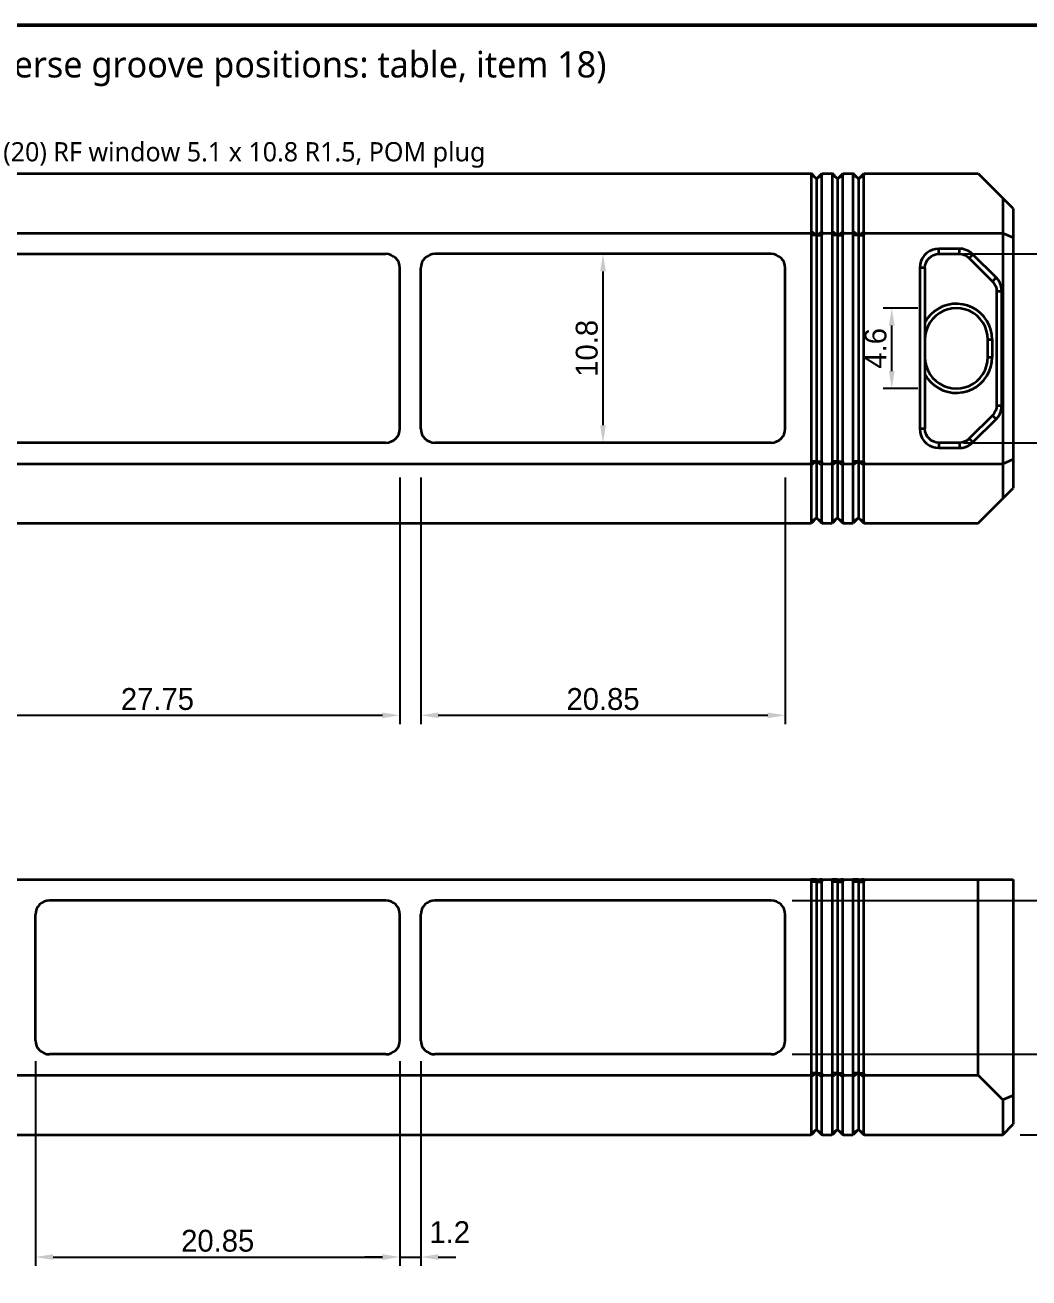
# Model space of a CAD drawing. Header units: millimetres. Extents: x 0 to 420, y 0 to 297.
# Drawn here: x 113.3 to 228.2, y 143.6 to 287 of the extents above; entities that cross this region are included whole.
import ezdxf

# ---------------------------------------------------------------- set-up
doc = ezdxf.new("R2010")
doc.units = ezdxf.units.MM
for name, color, linetype, lineweight in [('BORDER', 7, 'Continuous', 50), ('DIM', 5, 'Continuous', 13), ('TEXT', 7, 'Continuous', 18), ('VISIBLE', 7, 'Continuous', 35)]:
    doc.layers.add(name, color=color, linetype=linetype, lineweight=lineweight)
doc.styles.add('OpenSans', font='OpenSans-Regular.ttf')
doc.dimstyles.new('FK', dxfattribs={"dimtxt": 2.5, "dimasz": 2, "dimexe": 1, "dimexo": 0.8, "dimgap": 0.6, "dimtad": 1, "dimdec": 3, "dimlfac": 0.5, "dimdsep": 46, "dimcen": 2.5, "dimclrd": 5, "dimclre": 5, "dimclrt": 7, "dimazin": 3, "dimtfac": 1, "dimtmove": 0, "dimatfit": 3})

msp = doc.modelspace()

# ---------------------------------------------------------------- linework, layer by layer
at = {"layer": 'BORDER'}
msp.add_lwpolyline([(10, 10), (410, 10), (410, 287), (10, 287)], close=True, dxfattribs=at)
at = {"layer": 'VISIBLE'}
for points in [[(36.4494, 270), (203.2506, 270)], [(203.3, 269.8243), (203.2998, 269.8365), (203.299, 269.8487), (203.2978, 269.861), (203.296, 269.8732), (203.2938, 269.8856), (203.291, 269.8979), (203.2878, 269.9104), (203.284, 269.9229), (203.2797, 269.9355), (203.2749, 269.9481), (203.2696, 269.9609), (203.2638, 269.9738), (203.2575, 269.9868), (203.2506, 270)], [(203.2506, 270), (203.2575, 270), (203.2638, 270), (203.2696, 270), (203.2749, 270), (203.2797, 270), (203.284, 270), (203.2878, 270), (203.291, 270), (203.2938, 270), (203.296, 270), (203.2978, 270), (203.299, 270), (203.2998, 270), (203.3, 270)], [(203.9, 269.4), (203.3, 270)], [(203.3, 263.3757), (203.3, 269.8243)], [(203.9, 269.4), (203.3, 269.8243)], [(203.9, 269.4), (204.5, 270)], [(203.9, 269.4), (204.5, 269.8243)], [(204.5494, 270), (204.5425, 269.9868), (204.5362, 269.9738), (204.5304, 269.9609), (204.5251, 269.9481), (204.5203, 269.9355), (204.516, 269.9229), (204.5122, 269.9104), (204.509, 269.8979), (204.5062, 269.8856), (204.504, 269.8732), (204.5022, 269.861), (204.501, 269.8487), (204.5002, 269.8365), (204.5, 269.8243)], [(204.5, 270), (204.5002, 270), (204.501, 270), (204.5022, 270), (204.504, 270), (204.5062, 270), (204.509, 270), (204.5122, 270), (204.516, 270), (204.5203, 270), (204.5251, 270), (204.5304, 270), (204.5362, 270), (204.5425, 270), (204.5494, 270)], [(204.5, 263.3757), (204.5, 269.8243)], [(204.5494, 270), (205.6506, 270)], [(205.7, 269.8243), (205.6998, 269.8365), (205.699, 269.8487), (205.6978, 269.861), (205.696, 269.8732), (205.6938, 269.8856), (205.691, 269.8979), (205.6878, 269.9104), (205.684, 269.9229), (205.6797, 269.9355), (205.6749, 269.9481), (205.6696, 269.9609), (205.6638, 269.9738), (205.6575, 269.9868), (205.6506, 270)], [(205.6506, 270), (205.6575, 270), (205.6638, 270), (205.6696, 270), (205.6749, 270), (205.6797, 270), (205.684, 270), (205.6878, 270), (205.691, 270), (205.6938, 270), (205.696, 270), (205.6978, 270), (205.699, 270), (205.6998, 270), (205.7, 270)], [(206.3, 269.4), (205.7, 270)], [(205.7, 263.3757), (205.7, 269.8243)], [(206.3, 269.4), (205.7, 269.8243)], [(206.3, 269.4), (206.9, 270)], [(206.3, 269.4), (206.9, 269.8243)], [(206.9494, 270), (206.9425, 269.9868), (206.9362, 269.9738), (206.9304, 269.9609), (206.9251, 269.9481), (206.9203, 269.9355), (206.916, 269.9229), (206.9122, 269.9104), (206.909, 269.8979), (206.9062, 269.8856), (206.904, 269.8732), (206.9022, 269.861), (206.901, 269.8487), (206.9002, 269.8365), (206.9, 269.8243)], [(206.9, 270), (206.9002, 270), (206.901, 270), (206.9022, 270), (206.904, 270), (206.9062, 270), (206.909, 270), (206.9122, 270), (206.916, 270), (206.9203, 270), (206.9251, 270), (206.9304, 270), (206.9362, 270), (206.9425, 270), (206.9494, 270)], [(206.9, 263.3757), (206.9, 269.8243)], [(206.9494, 270), (208.0506, 270)], [(208.1, 269.8243), (208.0998, 269.8365), (208.099, 269.8487), (208.0978, 269.861), (208.096, 269.8732), (208.0938, 269.8856), (208.091, 269.8979), (208.0878, 269.9104), (208.084, 269.9229), (208.0797, 269.9355), (208.0749, 269.9481), (208.0696, 269.9609), (208.0638, 269.9738), (208.0575, 269.9868), (208.0506, 270)], [(208.0506, 270), (208.0575, 270), (208.0638, 270), (208.0696, 270), (208.0749, 270), (208.0797, 270), (208.084, 270), (208.0878, 270), (208.091, 270), (208.0938, 270), (208.096, 270), (208.0978, 270), (208.099, 270), (208.0998, 270), (208.1, 270)], [(208.7, 269.4), (208.1, 270)], [(208.1, 263.3757), (208.1, 269.8243)], [(208.7, 269.4), (208.1, 269.8243)], [(208.7, 269.4), (209.3, 270)], [(208.7, 269.4), (209.3, 269.8243)], [(209.3494, 270), (209.3425, 269.9868), (209.3362, 269.9738), (209.3304, 269.9609), (209.3251, 269.9481), (209.3203, 269.9355), (209.316, 269.9229), (209.3122, 269.9104), (209.309, 269.8979), (209.3062, 269.8856), (209.304, 269.8732), (209.3022, 269.861), (209.301, 269.8487), (209.3002, 269.8365), (209.3, 269.8243)], [(209.3, 270), (209.3002, 270), (209.301, 270), (209.3022, 270), (209.304, 270), (209.3062, 270), (209.309, 270), (209.3122, 270), (209.316, 270), (209.3203, 270), (209.3251, 270), (209.3304, 270), (209.3362, 270), (209.3425, 270), (209.3494, 270)], [(209.3, 263.3757), (209.3, 269.8243)], [(209.3494, 270), (222.4, 270)], [(222.4, 270), (225.2, 267.2)], [(203.9, 269.4), (203.9, 262.9515)], [(206.3, 269.4), (206.3, 262.9515)], [(208.7, 269.4), (208.7, 262.9515)], [(225.2, 267.2), (225.2, 263.2)], [(226.4, 266), (225.2, 267.2)], [(226.4, 266), (226.4, 262.7029)], [(36.4494, 263.2), (203.2506, 263.2)], [(203.2506, 263.2), (203.2575, 263.2132), (203.2638, 263.2262), (203.2696, 263.2391), (203.2749, 263.2519), (203.2797, 263.2645), (203.284, 263.2771), (203.2878, 263.2896), (203.291, 263.3021), (203.2938, 263.3144), (203.296, 263.3268), (203.2978, 263.339), (203.299, 263.3513), (203.2998, 263.3635), (203.3, 263.3757)], [(203.3, 262.9515), (203.2998, 262.9688), (203.299, 262.9861), (203.2978, 263.0034), (203.296, 263.0207), (203.2938, 263.0382), (203.291, 263.0557), (203.2878, 263.0733), (203.284, 263.0909), (203.2797, 263.1087), (203.2749, 263.1267), (203.2696, 263.1447), (203.2638, 263.163), (203.2575, 263.1814), (203.2506, 263.2)], [(203.9, 262.9515), (203.3, 263.3757)], [(203.3, 237.0485), (203.3, 262.9515)], [(203.9, 262.9515), (203.3, 262.9515)], [(203.9, 262.9515), (204.5, 263.3757)], [(203.9, 262.9515), (203.9, 237.0485)], [(203.9, 262.9515), (204.5, 262.9515)], [(204.5, 263.3757), (204.5002, 263.3635), (204.501, 263.3513), (204.5022, 263.339), (204.504, 263.3268), (204.5062, 263.3144), (204.509, 263.3021), (204.5122, 263.2896), (204.516, 263.2771), (204.5203, 263.2645), (204.5251, 263.2519), (204.5304, 263.2391), (204.5362, 263.2262), (204.5425, 263.2132), (204.5494, 263.2)], [(204.5494, 263.2), (204.5425, 263.1814), (204.5362, 263.163), (204.5304, 263.1447), (204.5251, 263.1267), (204.5203, 263.1087), (204.516, 263.0909), (204.5122, 263.0733), (204.509, 263.0557), (204.5062, 263.0382), (204.504, 263.0207), (204.5022, 263.0034), (204.501, 262.9861), (204.5002, 262.9688), (204.5, 262.9515)], [(204.5, 237.0485), (204.5, 262.9515)], [(204.5494, 263.2), (205.6506, 263.2)], [(205.6506, 263.2), (205.6575, 263.2132), (205.6638, 263.2262), (205.6696, 263.2391), (205.6749, 263.2519), (205.6797, 263.2645), (205.684, 263.2771), (205.6878, 263.2896), (205.691, 263.3021), (205.6938, 263.3144), (205.696, 263.3268), (205.6978, 263.339), (205.699, 263.3513), (205.6998, 263.3635), (205.7, 263.3757)], [(205.7, 262.9515), (205.6998, 262.9688), (205.699, 262.9861), (205.6978, 263.0034), (205.696, 263.0207), (205.6938, 263.0382), (205.691, 263.0557), (205.6878, 263.0733), (205.684, 263.0909), (205.6797, 263.1087), (205.6749, 263.1267), (205.6696, 263.1447), (205.6638, 263.163), (205.6575, 263.1814), (205.6506, 263.2)], [(206.3, 262.9515), (205.7, 263.3757)], [(205.7, 237.0485), (205.7, 262.9515)], [(206.3, 262.9515), (205.7, 262.9515)], [(206.3, 262.9515), (206.9, 263.3757)], [(206.3, 262.9515), (206.3, 237.0485)], [(206.3, 262.9515), (206.9, 262.9515)], [(206.9, 263.3757), (206.9002, 263.3635), (206.901, 263.3513), (206.9022, 263.339), (206.904, 263.3268), (206.9062, 263.3144), (206.909, 263.3021), (206.9122, 263.2896), (206.916, 263.2771), (206.9203, 263.2645), (206.9251, 263.2519), (206.9304, 263.2391), (206.9362, 263.2262), (206.9425, 263.2132), (206.9494, 263.2)], [(206.9494, 263.2), (206.9425, 263.1814), (206.9362, 263.163), (206.9304, 263.1447), (206.9251, 263.1267), (206.9203, 263.1087), (206.916, 263.0909), (206.9122, 263.0733), (206.909, 263.0557), (206.9062, 263.0382), (206.904, 263.0207), (206.9022, 263.0034), (206.901, 262.9861), (206.9002, 262.9688), (206.9, 262.9515)], [(206.9, 237.0485), (206.9, 262.9515)], [(206.9494, 263.2), (208.0506, 263.2)], [(208.0506, 263.2), (208.0575, 263.2132), (208.0638, 263.2262), (208.0696, 263.2391), (208.0749, 263.2519), (208.0797, 263.2645), (208.084, 263.2771), (208.0878, 263.2896), (208.091, 263.3021), (208.0938, 263.3144), (208.096, 263.3268), (208.0978, 263.339), (208.099, 263.3513), (208.0998, 263.3635), (208.1, 263.3757)], [(208.1, 262.9515), (208.0998, 262.9688), (208.099, 262.9861), (208.0978, 263.0034), (208.096, 263.0207), (208.0938, 263.0382), (208.091, 263.0557), (208.0878, 263.0733), (208.084, 263.0909), (208.0797, 263.1087), (208.0749, 263.1267), (208.0696, 263.1447), (208.0638, 263.163), (208.0575, 263.1814), (208.0506, 263.2)], [(208.7, 262.9515), (208.1, 263.3757)], [(208.1, 237.0485), (208.1, 262.9515)], [(208.7, 262.9515), (208.1, 262.9515)], [(208.7, 262.9515), (209.3, 263.3757)], [(208.7, 262.9515), (208.7, 237.0485)], [(208.7, 262.9515), (209.3, 262.9515)], [(209.3, 263.3757), (209.3002, 263.3635), (209.301, 263.3513), (209.3022, 263.339), (209.304, 263.3268), (209.3062, 263.3144), (209.309, 263.3021), (209.3122, 263.2896), (209.316, 263.2771), (209.3203, 263.2645), (209.3251, 263.2519), (209.3304, 263.2391), (209.3362, 263.2262), (209.3425, 263.2132), (209.3494, 263.2)], [(209.3494, 263.2), (209.3425, 263.1814), (209.3362, 263.163), (209.3304, 263.1447), (209.3251, 263.1267), (209.3203, 263.1087), (209.316, 263.0909), (209.3122, 263.0733), (209.309, 263.0557), (209.3062, 263.0382), (209.304, 263.0207), (209.3022, 263.0034), (209.301, 262.9861), (209.3002, 262.9688), (209.3, 262.9515)], [(209.3, 237.0485), (209.3, 262.9515)], [(209.3494, 263.2), (225.2, 263.2)], [(225.2, 263.2), (226.4, 262.7029)], [(225.2, 263.2), (225.2, 236.8)], [(226.4, 262.7029), (226.4, 237.2971)], [(217.9, 261.4), (217.518, 261.3666), (217.1476, 261.2673), (216.8, 261.1053), (216.4859, 260.8853), (216.2147, 260.6141), (215.9947, 260.3), (215.8327, 259.9524), (215.7334, 259.582), (215.7, 259.2)], [(220.2373, 261.4), (217.9, 261.4)], [(217.9, 260.8), (217.9, 261.4)], [(221.7929, 260.7556), (221.5304, 260.9798), (221.236, 261.1602), (220.9171, 261.2923), (220.5814, 261.3729), (220.2373, 261.4)], [(220.2373, 260.8), (220.2373, 261.4)], [(102.3, 260.8), (154.6, 260.8)], [(156.2, 259.2), (156.1693, 259.5121), (156.0782, 259.8123), (155.9304, 260.0889), (155.7314, 260.3314), (155.4889, 260.5304), (155.2123, 260.6782), (154.9121, 260.7693), (154.6, 260.8)], [(160.2, 260.8), (159.8879, 260.7693), (159.5877, 260.6782), (159.3111, 260.5304), (159.0686, 260.3314), (158.8696, 260.0889), (158.7218, 259.8123), (158.6307, 259.5121), (158.6, 259.2)], [(198.7, 260.8), (160.2, 260.8)], [(200.3, 259.2), (200.2693, 259.5121), (200.1782, 259.8123), (200.0304, 260.0889), (199.8314, 260.3314), (199.5889, 260.5304), (199.3123, 260.6782), (199.0121, 260.7693), (198.7, 260.8)], [(216.3, 259.2), (216.3307, 259.5121), (216.4218, 259.8123), (216.5696, 260.0889), (216.7686, 260.3314), (217.0111, 260.5304), (217.2877, 260.6782), (217.5879, 260.7693), (217.9, 260.8)], [(217.9, 260.8), (220.2373, 260.8)], [(220.2373, 260.8), (220.5494, 260.7693), (220.8496, 260.6782), (221.1262, 260.5304), (221.3686, 260.3314)], [(221.3686, 260.3314), (221.7929, 260.7556)], [(221.3686, 260.3314), (224.0314, 257.6686)], [(224.4556, 258.0929), (221.7929, 260.7556)], [(156.2, 240.8), (156.2, 259.2)], [(158.6, 240.8), (158.6, 259.2)], [(200.3, 240.8), (200.3, 259.2)], [(215.7, 259.2), (215.7, 240.8)], [(216.3, 259.2), (215.7, 259.2)], [(216.3, 259.2), (216.3, 240.8)], [(224.0314, 257.6686), (224.4556, 258.0929)], [(224.0314, 257.6686), (224.2304, 257.4262), (224.3782, 257.1496), (224.4693, 256.8494), (224.5, 256.5373)], [(225.1, 256.5373), (225.0729, 256.8814), (224.9923, 257.2171), (224.8602, 257.536), (224.6798, 257.8304), (224.4556, 258.0929)], [(224.5, 256.5373), (224.5, 243.4627)], [(224.5, 256.5373), (225.1, 256.5373)], [(225.1, 243.4627), (225.1, 256.5373)], [(224, 251), (223.9604, 251.5684), (223.8424, 252.1258), (223.6483, 252.6615), (223.3817, 253.1651), (223.0479, 253.6269), (222.6534, 254.0379), (222.2056, 254.3903), (221.7133, 254.6772), (221.186, 254.8931), (220.6339, 255.0338), (220.0676, 255.0966), (219.4981, 255.0803), (218.9363, 254.9851), (218.3931, 254.813), (217.879, 254.5673), (217.404, 254.2527), (216.9772, 253.8752), (216.6068, 253.4423), (216.3, 252.9621)], [(223.5, 251), (223.4634, 251.5123), (223.3542, 252.0142), (223.1747, 252.4955), (222.9285, 252.9463), (222.6207, 253.3575), (222.2575, 253.7207), (221.8463, 254.0285), (221.3955, 254.2747), (220.9142, 254.4542), (220.4123, 254.5634), (219.9, 254.6), (219.3877, 254.5634), (218.8858, 254.4542), (218.4045, 254.2747), (217.9537, 254.0285), (217.5425, 253.7207), (217.1793, 253.3575), (216.8715, 252.9463), (216.6253, 252.4955), (216.4458, 252.0142), (216.3366, 251.5123), (216.3, 251)], [(223.5, 249), (223.5, 251)], [(223.5, 251), (224, 251)], [(224, 251), (224, 249)], [(216.3, 249), (216.3366, 248.4877), (216.4458, 247.9858), (216.6253, 247.5045), (216.8715, 247.0537), (217.1793, 246.6425), (217.5425, 246.2793), (217.9537, 245.9715), (218.4045, 245.7253), (218.8858, 245.5458), (219.3877, 245.4366), (219.9, 245.4), (220.4123, 245.4366), (220.9142, 245.5458), (221.3955, 245.7253), (221.8463, 245.9715), (222.2575, 246.2793), (222.6207, 246.6425), (222.9285, 247.0537), (223.1747, 247.5045), (223.3542, 247.9858), (223.4634, 248.4877), (223.5, 249)], [(216.3, 247.0379), (216.6068, 246.5577), (216.9772, 246.1248), (217.404, 245.7473), (217.879, 245.4327), (218.3931, 245.187), (218.9363, 245.0149), (219.4981, 244.9197), (220.0676, 244.9034), (220.6339, 244.9662), (221.186, 245.1069), (221.7133, 245.3228), (222.2056, 245.6097), (222.6534, 245.9621), (223.0479, 246.3731), (223.3817, 246.8349), (223.6483, 247.3385), (223.8424, 247.8742), (223.9604, 248.4316), (224, 249)], [(223.5, 249), (224, 249)], [(224.5, 243.4627), (224.4693, 243.1506), (224.3782, 242.8504), (224.2304, 242.5738), (224.0314, 242.3314)], [(224.4556, 241.9071), (224.6798, 242.1696), (224.8602, 242.464), (224.9923, 242.7829), (225.0729, 243.1186), (225.1, 243.4627)], [(224.5, 243.4627), (225.1, 243.4627)], [(224.0314, 242.3314), (221.3686, 239.6686)], [(221.7929, 239.2444), (224.4556, 241.9071)], [(224.0314, 242.3314), (224.4556, 241.9071)], [(154.6, 239.2), (154.9121, 239.2307), (155.2123, 239.3218), (155.4889, 239.4696), (155.7314, 239.6686), (155.9304, 239.9111), (156.0782, 240.1877), (156.1693, 240.4879), (156.2, 240.8)], [(158.6, 240.8), (158.6307, 240.4879), (158.7218, 240.1877), (158.8696, 239.9111), (159.0686, 239.6686), (159.3111, 239.4696), (159.5877, 239.3218), (159.8879, 239.2307), (160.2, 239.2)], [(198.7, 239.2), (199.0121, 239.2307), (199.3123, 239.3218), (199.5889, 239.4696), (199.8314, 239.6686), (200.0304, 239.9111), (200.1782, 240.1877), (200.2693, 240.4879), (200.3, 240.8)], [(215.7, 240.8), (215.7334, 240.418), (215.8327, 240.0476), (215.9947, 239.7), (216.2147, 239.3859), (216.4859, 239.1147), (216.8, 238.8947), (217.1476, 238.7327), (217.518, 238.6334), (217.9, 238.6)], [(216.3, 240.8), (215.7, 240.8)], [(217.9, 239.2), (217.5879, 239.2307), (217.2877, 239.3218), (217.0111, 239.4696), (216.7686, 239.6686), (216.5696, 239.9111), (216.4218, 240.1877), (216.3307, 240.4879), (216.3, 240.8)], [(221.3686, 239.6686), (221.1262, 239.4696), (220.8496, 239.3218), (220.5494, 239.2307), (220.2373, 239.2)], [(221.3686, 239.6686), (221.7929, 239.2444)], [(154.6, 239.2), (102.3, 239.2)], [(198.7, 239.2), (160.2, 239.2)], [(220.2373, 239.2), (217.9, 239.2)], [(217.9, 239.2), (217.9, 238.6)], [(217.9, 238.6), (220.2373, 238.6)], [(220.2373, 238.6), (220.5814, 238.6271), (220.9171, 238.7077), (221.236, 238.8398), (221.5304, 239.0202), (221.7929, 239.2444)], [(220.2373, 239.2), (220.2373, 238.6)], [(36.4494, 236.8), (203.2506, 236.8)], [(203.2506, 236.8), (203.2575, 236.8186), (203.2638, 236.837), (203.2696, 236.8553), (203.2749, 236.8733), (203.2797, 236.8913), (203.284, 236.9091), (203.2878, 236.9267), (203.291, 236.9443), (203.2938, 236.9618), (203.296, 236.9793), (203.2978, 236.9966), (203.299, 237.0139), (203.2998, 237.0312), (203.3, 237.0485)], [(203.3, 236.6243), (203.2998, 236.6365), (203.299, 236.6487), (203.2978, 236.661), (203.296, 236.6732), (203.2938, 236.6856), (203.291, 236.6979), (203.2878, 236.7104), (203.284, 236.7229), (203.2797, 236.7355), (203.2749, 236.7481), (203.2696, 236.7609), (203.2638, 236.7738), (203.2575, 236.7868), (203.2506, 236.8)], [(203.9, 237.0485), (203.3, 236.6243)], [(203.9, 237.0485), (203.3, 237.0485)], [(203.3, 230.1757), (203.3, 236.6243)], [(203.9, 237.0485), (203.9, 230.6)], [(203.9, 237.0485), (204.5, 236.6243)], [(203.9, 237.0485), (204.5, 237.0485)], [(204.5, 237.0485), (204.5002, 237.0312), (204.501, 237.0139), (204.5022, 236.9966), (204.504, 236.9793), (204.5062, 236.9618), (204.509, 236.9443), (204.5122, 236.9267), (204.516, 236.9091), (204.5203, 236.8913), (204.5251, 236.8733), (204.5304, 236.8553), (204.5362, 236.837), (204.5425, 236.8186), (204.5494, 236.8)], [(204.5494, 236.8), (204.5425, 236.7868), (204.5362, 236.7738), (204.5304, 236.7609), (204.5251, 236.7481), (204.5203, 236.7355), (204.516, 236.7229), (204.5122, 236.7104), (204.509, 236.6979), (204.5062, 236.6856), (204.504, 236.6732), (204.5022, 236.661), (204.501, 236.6487), (204.5002, 236.6365), (204.5, 236.6243)], [(204.5, 230.1757), (204.5, 236.6243)], [(204.5494, 236.8), (205.6506, 236.8)], [(205.6506, 236.8), (205.6575, 236.8186), (205.6638, 236.837), (205.6696, 236.8553), (205.6749, 236.8733), (205.6797, 236.8913), (205.684, 236.9091), (205.6878, 236.9267), (205.691, 236.9443), (205.6938, 236.9618), (205.696, 236.9793), (205.6978, 236.9966), (205.699, 237.0139), (205.6998, 237.0312), (205.7, 237.0485)], [(205.7, 236.6243), (205.6998, 236.6365), (205.699, 236.6487), (205.6978, 236.661), (205.696, 236.6732), (205.6938, 236.6856), (205.691, 236.6979), (205.6878, 236.7104), (205.684, 236.7229), (205.6797, 236.7355), (205.6749, 236.7481), (205.6696, 236.7609), (205.6638, 236.7738), (205.6575, 236.7868), (205.6506, 236.8)], [(206.3, 237.0485), (205.7, 236.6243)], [(206.3, 237.0485), (205.7, 237.0485)], [(205.7, 230.1757), (205.7, 236.6243)], [(206.3, 237.0485), (206.3, 230.6)], [(206.3, 237.0485), (206.9, 237.0485)], [(206.3, 237.0485), (206.9, 236.6243)], [(206.9, 237.0485), (206.9002, 237.0312), (206.901, 237.0139), (206.9022, 236.9966), (206.904, 236.9793), (206.9062, 236.9618), (206.909, 236.9443), (206.9122, 236.9267), (206.916, 236.9091), (206.9203, 236.8913), (206.9251, 236.8733), (206.9304, 236.8553), (206.9362, 236.837), (206.9425, 236.8186), (206.9494, 236.8)], [(206.9494, 236.8), (206.9425, 236.7868), (206.9362, 236.7738), (206.9304, 236.7609), (206.9251, 236.7481), (206.9203, 236.7355), (206.916, 236.7229), (206.9122, 236.7104), (206.909, 236.6979), (206.9062, 236.6856), (206.904, 236.6732), (206.9022, 236.661), (206.901, 236.6487), (206.9002, 236.6365), (206.9, 236.6243)], [(206.9, 230.1757), (206.9, 236.6243)], [(206.9494, 236.8), (208.0506, 236.8)], [(208.0506, 236.8), (208.0575, 236.8186), (208.0638, 236.837), (208.0696, 236.8553), (208.0749, 236.8733), (208.0797, 236.8913), (208.084, 236.9091), (208.0878, 236.9267), (208.091, 236.9443), (208.0938, 236.9618), (208.096, 236.9793), (208.0978, 236.9966), (208.099, 237.0139), (208.0998, 237.0312), (208.1, 237.0485)], [(208.1, 236.6243), (208.0998, 236.6365), (208.099, 236.6487), (208.0978, 236.661), (208.096, 236.6732), (208.0938, 236.6856), (208.091, 236.6979), (208.0878, 236.7104), (208.084, 236.7229), (208.0797, 236.7355), (208.0749, 236.7481), (208.0696, 236.7609), (208.0638, 236.7738), (208.0575, 236.7868), (208.0506, 236.8)], [(208.7, 237.0485), (208.1, 236.6243)], [(208.7, 237.0485), (208.1, 237.0485)], [(208.1, 230.1757), (208.1, 236.6243)], [(208.7, 237.0485), (208.7, 230.6)], [(208.7, 237.0485), (209.3, 237.0485)], [(208.7, 237.0485), (209.3, 236.6243)], [(209.3, 237.0485), (209.3002, 237.0312), (209.301, 237.0139), (209.3022, 236.9966), (209.304, 236.9793), (209.3062, 236.9618), (209.309, 236.9443), (209.3122, 236.9267), (209.316, 236.9091), (209.3203, 236.8913), (209.3251, 236.8733), (209.3304, 236.8553), (209.3362, 236.837), (209.3425, 236.8186), (209.3494, 236.8)], [(209.3494, 236.8), (209.3425, 236.7868), (209.3362, 236.7738), (209.3304, 236.7609), (209.3251, 236.7481), (209.3203, 236.7355), (209.316, 236.7229), (209.3122, 236.7104), (209.309, 236.6979), (209.3062, 236.6856), (209.304, 236.6732), (209.3022, 236.661), (209.301, 236.6487), (209.3002, 236.6365), (209.3, 236.6243)], [(209.3, 230.1757), (209.3, 236.6243)], [(209.3494, 236.8), (225.2, 236.8)], [(225.2, 236.8), (226.4, 237.2971)], [(225.2, 236.8), (225.2, 232.8)], [(226.4, 237.2971), (226.4, 234)], [(225.2, 232.8), (226.4, 234)], [(222.4, 230), (225.2, 232.8)], [(36.4494, 230), (203.2506, 230)], [(203.2506, 230), (203.2575, 230.0132), (203.2638, 230.0262), (203.2696, 230.0391), (203.2749, 230.0519), (203.2797, 230.0645), (203.284, 230.0771), (203.2878, 230.0896), (203.291, 230.1021), (203.2938, 230.1144), (203.296, 230.1268), (203.2978, 230.139), (203.299, 230.1513), (203.2998, 230.1635), (203.3, 230.1757)], [(203.3, 230), (203.2998, 230), (203.299, 230), (203.2978, 230), (203.296, 230), (203.2938, 230), (203.291, 230), (203.2878, 230), (203.284, 230), (203.2797, 230), (203.2749, 230), (203.2696, 230), (203.2638, 230), (203.2575, 230), (203.2506, 230)], [(203.9, 230.6), (203.3, 230)], [(203.9, 230.6), (203.3, 230.1757)], [(203.9, 230.6), (204.5, 230)], [(203.9, 230.6), (204.5, 230.1757)], [(204.5, 230.1757), (204.5002, 230.1635), (204.501, 230.1513), (204.5022, 230.139), (204.504, 230.1268), (204.5062, 230.1144), (204.509, 230.1021), (204.5122, 230.0896), (204.516, 230.0771), (204.5203, 230.0645), (204.5251, 230.0519), (204.5304, 230.0391), (204.5362, 230.0262), (204.5425, 230.0132), (204.5494, 230)], [(204.5494, 230), (204.5425, 230), (204.5362, 230), (204.5304, 230), (204.5251, 230), (204.5203, 230), (204.516, 230), (204.5122, 230), (204.509, 230), (204.5062, 230), (204.504, 230), (204.5022, 230), (204.501, 230), (204.5002, 230), (204.5, 230)], [(204.5494, 230), (205.6506, 230)], [(205.6506, 230), (205.6575, 230.0132), (205.6638, 230.0262), (205.6696, 230.0391), (205.6749, 230.0519), (205.6797, 230.0645), (205.684, 230.0771), (205.6878, 230.0896), (205.691, 230.1021), (205.6938, 230.1144), (205.696, 230.1268), (205.6978, 230.139), (205.699, 230.1513), (205.6998, 230.1635), (205.7, 230.1757)], [(205.7, 230), (205.6998, 230), (205.699, 230), (205.6978, 230), (205.696, 230), (205.6938, 230), (205.691, 230), (205.6878, 230), (205.684, 230), (205.6797, 230), (205.6749, 230), (205.6696, 230), (205.6638, 230), (205.6575, 230), (205.6506, 230)], [(206.3, 230.6), (205.7, 230)], [(206.3, 230.6), (205.7, 230.1757)], [(206.3, 230.6), (206.9, 230)], [(206.3, 230.6), (206.9, 230.1757)], [(206.9, 230.1757), (206.9002, 230.1635), (206.901, 230.1513), (206.9022, 230.139), (206.904, 230.1268), (206.9062, 230.1144), (206.909, 230.1021), (206.9122, 230.0896), (206.916, 230.0771), (206.9203, 230.0645), (206.9251, 230.0519), (206.9304, 230.0391), (206.9362, 230.0262), (206.9425, 230.0132), (206.9494, 230)], [(206.9494, 230), (206.9425, 230), (206.9362, 230), (206.9304, 230), (206.9251, 230), (206.9203, 230), (206.916, 230), (206.9122, 230), (206.909, 230), (206.9062, 230), (206.904, 230), (206.9022, 230), (206.901, 230), (206.9002, 230), (206.9, 230)], [(206.9494, 230), (208.0506, 230)], [(208.0506, 230), (208.0575, 230.0132), (208.0638, 230.0262), (208.0696, 230.0391), (208.0749, 230.0519), (208.0797, 230.0645), (208.084, 230.0771), (208.0878, 230.0896), (208.091, 230.1021), (208.0938, 230.1144), (208.096, 230.1268), (208.0978, 230.139), (208.099, 230.1513), (208.0998, 230.1635), (208.1, 230.1757)], [(208.1, 230), (208.0998, 230), (208.099, 230), (208.0978, 230), (208.096, 230), (208.0938, 230), (208.091, 230), (208.0878, 230), (208.084, 230), (208.0797, 230), (208.0749, 230), (208.0696, 230), (208.0638, 230), (208.0575, 230), (208.0506, 230)], [(208.7, 230.6), (208.1, 230)], [(208.7, 230.6), (208.1, 230.1757)], [(208.7, 230.6), (209.3, 230)], [(208.7, 230.6), (209.3, 230.1757)], [(209.3, 230.1757), (209.3002, 230.1635), (209.301, 230.1513), (209.3022, 230.139), (209.304, 230.1268), (209.3062, 230.1144), (209.309, 230.1021), (209.3122, 230.0896), (209.316, 230.0771), (209.3203, 230.0645), (209.3251, 230.0519), (209.3304, 230.0391), (209.3362, 230.0262), (209.3425, 230.0132), (209.3494, 230)], [(209.3494, 230), (209.3425, 230), (209.3362, 230), (209.3304, 230), (209.3251, 230), (209.3203, 230), (209.316, 230), (209.3122, 230), (209.309, 230), (209.3062, 230), (209.304, 230), (209.3022, 230), (209.301, 230), (209.3002, 230), (209.3, 230)], [(209.3494, 230), (222.4, 230)], [(36.4494, 189.2), (203.2506, 189.2)], [(203.5485, 189.2), (203.2506, 189.2)], [(203.5485, 189.2), (203.535, 189.2), (203.5205, 189.2), (203.505, 189.2), (203.4883, 189.2), (203.4705, 189.2), (203.4516, 189.2), (203.4314, 189.2), (203.41, 189.2), (203.3871, 189.2), (203.3629, 189.2), (203.3372, 189.2), (203.31, 189.2), (203.2811, 189.2), (203.2506, 189.2)], [(203.3, 188.9515), (203.2998, 188.9688), (203.299, 188.9861), (203.2978, 189.0034), (203.296, 189.0207), (203.2938, 189.0382), (203.291, 189.0557), (203.2878, 189.0733), (203.284, 189.0909), (203.2797, 189.1087), (203.2749, 189.1267), (203.2696, 189.1447), (203.2638, 189.163), (203.2575, 189.1814), (203.2506, 189.2)], [(203.3, 167.0485), (203.3, 188.9515)], [(203.9, 188.9515), (203.3, 188.9515)], [(203.9, 189.2), (203.5485, 189.2)], [(203.9, 188.9515), (203.5485, 189.2)], [(203.9, 189.2), (204.2515, 189.2)], [(203.9, 189.2), (203.9, 188.9515)], [(203.9, 188.9515), (204.2515, 189.2)], [(203.9, 188.9515), (203.9, 167.0485)], [(203.9, 188.9515), (204.5, 188.9515)], [(204.5494, 189.2), (204.2515, 189.2)], [(204.5494, 189.2), (204.5189, 189.2), (204.49, 189.2), (204.4628, 189.2), (204.4371, 189.2), (204.4129, 189.2), (204.39, 189.2), (204.3686, 189.2), (204.3484, 189.2), (204.3295, 189.2), (204.3117, 189.2), (204.295, 189.2), (204.2795, 189.2), (204.265, 189.2), (204.2515, 189.2)], [(204.5494, 189.2), (204.5425, 189.1814), (204.5362, 189.163), (204.5304, 189.1447), (204.5251, 189.1267), (204.5203, 189.1087), (204.516, 189.0909), (204.5122, 189.0733), (204.509, 189.0557), (204.5062, 189.0382), (204.504, 189.0207), (204.5022, 189.0034), (204.501, 188.9861), (204.5002, 188.9688), (204.5, 188.9515)], [(204.5, 167.0485), (204.5, 188.9515)], [(204.5494, 189.2), (205.6506, 189.2)], [(205.9485, 189.2), (205.6506, 189.2)], [(205.9485, 189.2), (205.935, 189.2), (205.9205, 189.2), (205.905, 189.2), (205.8883, 189.2), (205.8705, 189.2), (205.8516, 189.2), (205.8314, 189.2), (205.81, 189.2), (205.7871, 189.2), (205.7629, 189.2), (205.7372, 189.2), (205.71, 189.2), (205.6811, 189.2), (205.6506, 189.2)], [(205.7, 188.9515), (205.6998, 188.9688), (205.699, 188.9861), (205.6978, 189.0034), (205.696, 189.0207), (205.6938, 189.0382), (205.691, 189.0557), (205.6878, 189.0733), (205.684, 189.0909), (205.6797, 189.1087), (205.6749, 189.1267), (205.6696, 189.1447), (205.6638, 189.163), (205.6575, 189.1814), (205.6506, 189.2)], [(205.7, 167.0485), (205.7, 188.9515)], [(206.3, 188.9515), (205.7, 188.9515)], [(206.3, 189.2), (205.9485, 189.2)], [(206.3, 188.9515), (205.9485, 189.2)], [(206.3, 189.2), (206.6515, 189.2)], [(206.3, 189.2), (206.3, 188.9515)], [(206.3, 188.9515), (206.6515, 189.2)], [(206.3, 188.9515), (206.3, 167.0485)], [(206.3, 188.9515), (206.9, 188.9515)], [(206.9494, 189.2), (206.6515, 189.2)], [(206.9494, 189.2), (206.9189, 189.2), (206.89, 189.2), (206.8628, 189.2), (206.8371, 189.2), (206.8129, 189.2), (206.79, 189.2), (206.7686, 189.2), (206.7484, 189.2), (206.7295, 189.2), (206.7117, 189.2), (206.695, 189.2), (206.6795, 189.2), (206.665, 189.2), (206.6515, 189.2)], [(206.9494, 189.2), (206.9425, 189.1814), (206.9362, 189.163), (206.9304, 189.1447), (206.9251, 189.1267), (206.9203, 189.1087), (206.916, 189.0909), (206.9122, 189.0733), (206.909, 189.0557), (206.9062, 189.0382), (206.904, 189.0207), (206.9022, 189.0034), (206.901, 188.9861), (206.9002, 188.9688), (206.9, 188.9515)], [(206.9, 167.0485), (206.9, 188.9515)], [(206.9494, 189.2), (208.0506, 189.2)], [(208.3485, 189.2), (208.0506, 189.2)], [(208.3485, 189.2), (208.335, 189.2), (208.3205, 189.2), (208.305, 189.2), (208.2883, 189.2), (208.2705, 189.2), (208.2516, 189.2), (208.2314, 189.2), (208.21, 189.2), (208.1871, 189.2), (208.1629, 189.2), (208.1372, 189.2), (208.11, 189.2), (208.0811, 189.2), (208.0506, 189.2)], [(208.1, 188.9515), (208.0998, 188.9688), (208.099, 188.9861), (208.0978, 189.0034), (208.096, 189.0207), (208.0938, 189.0382), (208.091, 189.0557), (208.0878, 189.0733), (208.084, 189.0909), (208.0797, 189.1087), (208.0749, 189.1267), (208.0696, 189.1447), (208.0638, 189.163), (208.0575, 189.1814), (208.0506, 189.2)], [(208.1, 167.0485), (208.1, 188.9515)], [(208.7, 188.9515), (208.1, 188.9515)], [(208.7, 189.2), (208.3485, 189.2)], [(208.7, 188.9515), (208.3485, 189.2)], [(208.7, 189.2), (209.0515, 189.2)], [(208.7, 189.2), (208.7, 188.9515)], [(208.7, 188.9515), (209.0515, 189.2)], [(208.7, 188.9515), (208.7, 167.0485)], [(208.7, 188.9515), (209.3, 188.9515)], [(209.3494, 189.2), (209.0515, 189.2)], [(209.3494, 189.2), (209.3189, 189.2), (209.29, 189.2), (209.2628, 189.2), (209.2371, 189.2), (209.2129, 189.2), (209.19, 189.2), (209.1686, 189.2), (209.1484, 189.2), (209.1295, 189.2), (209.1117, 189.2), (209.095, 189.2), (209.0795, 189.2), (209.065, 189.2), (209.0515, 189.2)], [(209.3494, 189.2), (209.3425, 189.1814), (209.3362, 189.163), (209.3304, 189.1447), (209.3251, 189.1267), (209.3203, 189.1087), (209.316, 189.0909), (209.3122, 189.0733), (209.309, 189.0557), (209.3062, 189.0382), (209.304, 189.0207), (209.3022, 189.0034), (209.301, 188.9861), (209.3002, 188.9688), (209.3, 188.9515)], [(209.3, 167.0485), (209.3, 188.9515)], [(209.3494, 189.2), (222.4, 189.2)], [(222.4, 166.8), (222.4, 189.2)], [(222.4, 189.2), (226.4, 189.2)], [(226.4, 189.2), (226.4, 164.4971)], [(116.1, 186.8), (115.7879, 186.7693), (115.4877, 186.6782), (115.2111, 186.5304), (114.9686, 186.3314), (114.7696, 186.0889), (114.6218, 185.8123), (114.5307, 185.5121), (114.5, 185.2)], [(154.6, 186.8), (116.1, 186.8)], [(156.2, 185.2), (156.1693, 185.5121), (156.0782, 185.8123), (155.9304, 186.0889), (155.7314, 186.3314), (155.4889, 186.5304), (155.2123, 186.6782), (154.9121, 186.7693), (154.6, 186.8)], [(160.2, 186.8), (159.8879, 186.7693), (159.5877, 186.6782), (159.3111, 186.5304), (159.0686, 186.3314), (158.8696, 186.0889), (158.7218, 185.8123), (158.6307, 185.5121), (158.6, 185.2)], [(198.7, 186.8), (160.2, 186.8)], [(200.3, 185.2), (200.2693, 185.5121), (200.1782, 185.8123), (200.0304, 186.0889), (199.8314, 186.3314), (199.5889, 186.5304), (199.3123, 186.6782), (199.0121, 186.7693), (198.7, 186.8)], [(114.5, 170.8), (114.5, 185.2)], [(156.2, 170.8), (156.2, 185.2)], [(158.6, 170.8), (158.6, 185.2)], [(200.3, 170.8), (200.3, 185.2)], [(114.5, 170.8), (114.5307, 170.4879), (114.6218, 170.1877), (114.7696, 169.9111), (114.9686, 169.6686), (115.2111, 169.4696), (115.4877, 169.3218), (115.7879, 169.2307), (116.1, 169.2)], [(154.6, 169.2), (154.9121, 169.2307), (155.2123, 169.3218), (155.4889, 169.4696), (155.7314, 169.6686), (155.9304, 169.9111), (156.0782, 170.1877), (156.1693, 170.4879), (156.2, 170.8)], [(158.6, 170.8), (158.6307, 170.4879), (158.7218, 170.1877), (158.8696, 169.9111), (159.0686, 169.6686), (159.3111, 169.4696), (159.5877, 169.3218), (159.8879, 169.2307), (160.2, 169.2)], [(198.7, 169.2), (199.0121, 169.2307), (199.3123, 169.3218), (199.5889, 169.4696), (199.8314, 169.6686), (200.0304, 169.9111), (200.1782, 170.1877), (200.2693, 170.4879), (200.3, 170.8)], [(154.6, 169.2), (116.1, 169.2)], [(198.7, 169.2), (160.2, 169.2)], [(36.4494, 166.8), (203.2506, 166.8)], [(203.2506, 166.8), (203.2575, 166.8186), (203.2638, 166.837), (203.2696, 166.8553), (203.2749, 166.8733), (203.2797, 166.8913), (203.284, 166.9091), (203.2878, 166.9267), (203.291, 166.9443), (203.2938, 166.9618), (203.296, 166.9793), (203.2978, 166.9966), (203.299, 167.0139), (203.2998, 167.0312), (203.3, 167.0485)], [(203.3, 166.6243), (203.2998, 166.6365), (203.299, 166.6487), (203.2978, 166.661), (203.296, 166.6732), (203.2938, 166.6856), (203.291, 166.6979), (203.2878, 166.7104), (203.284, 166.7229), (203.2797, 166.7355), (203.2749, 166.7481), (203.2696, 166.7609), (203.2638, 166.7738), (203.2575, 166.7868), (203.2506, 166.8)], [(203.9, 167.0485), (203.3, 166.6243)], [(203.9, 167.0485), (203.3, 167.0485)], [(203.3, 160.1757), (203.3, 166.6243)], [(203.9, 167.0485), (203.9, 160.6)], [(203.9, 167.0485), (204.5, 167.0485)], [(203.9, 167.0485), (204.5, 166.6243)], [(204.5, 167.0485), (204.5002, 167.0312), (204.501, 167.0139), (204.5022, 166.9966), (204.504, 166.9793), (204.5062, 166.9618), (204.509, 166.9443), (204.5122, 166.9267), (204.516, 166.9091), (204.5203, 166.8913), (204.5251, 166.8733), (204.5304, 166.8553), (204.5362, 166.837), (204.5425, 166.8186), (204.5494, 166.8)], [(204.5494, 166.8), (204.5425, 166.7868), (204.5362, 166.7738), (204.5304, 166.7609), (204.5251, 166.7481), (204.5203, 166.7355), (204.516, 166.7229), (204.5122, 166.7104), (204.509, 166.6979), (204.5062, 166.6856), (204.504, 166.6732), (204.5022, 166.661), (204.501, 166.6487), (204.5002, 166.6365), (204.5, 166.6243)], [(204.5, 160.1757), (204.5, 166.6243)], [(204.5494, 166.8), (205.6506, 166.8)], [(205.6506, 166.8), (205.6575, 166.8186), (205.6638, 166.837), (205.6696, 166.8553), (205.6749, 166.8733), (205.6797, 166.8913), (205.684, 166.9091), (205.6878, 166.9267), (205.691, 166.9443), (205.6938, 166.9618), (205.696, 166.9793), (205.6978, 166.9966), (205.699, 167.0139), (205.6998, 167.0312), (205.7, 167.0485)], [(205.7, 166.6243), (205.6998, 166.6365), (205.699, 166.6487), (205.6978, 166.661), (205.696, 166.6732), (205.6938, 166.6856), (205.691, 166.6979), (205.6878, 166.7104), (205.684, 166.7229), (205.6797, 166.7355), (205.6749, 166.7481), (205.6696, 166.7609), (205.6638, 166.7738), (205.6575, 166.7868), (205.6506, 166.8)], [(206.3, 167.0485), (205.7, 166.6243)], [(206.3, 167.0485), (205.7, 167.0485)], [(205.7, 160.1757), (205.7, 166.6243)], [(206.3, 167.0485), (206.3, 160.6)], [(206.3, 167.0485), (206.9, 167.0485)], [(206.3, 167.0485), (206.9, 166.6243)], [(206.9, 167.0485), (206.9002, 167.0312), (206.901, 167.0139), (206.9022, 166.9966), (206.904, 166.9793), (206.9062, 166.9618), (206.909, 166.9443), (206.9122, 166.9267), (206.916, 166.9091), (206.9203, 166.8913), (206.9251, 166.8733), (206.9304, 166.8553), (206.9362, 166.837), (206.9425, 166.8186), (206.9494, 166.8)], [(206.9494, 166.8), (206.9425, 166.7868), (206.9362, 166.7738), (206.9304, 166.7609), (206.9251, 166.7481), (206.9203, 166.7355), (206.916, 166.7229), (206.9122, 166.7104), (206.909, 166.6979), (206.9062, 166.6856), (206.904, 166.6732), (206.9022, 166.661), (206.901, 166.6487), (206.9002, 166.6365), (206.9, 166.6243)], [(206.9, 160.1757), (206.9, 166.6243)], [(206.9494, 166.8), (208.0506, 166.8)], [(208.0506, 166.8), (208.0575, 166.8186), (208.0638, 166.837), (208.0696, 166.8553), (208.0749, 166.8733), (208.0797, 166.8913), (208.084, 166.9091), (208.0878, 166.9267), (208.091, 166.9443), (208.0938, 166.9618), (208.096, 166.9793), (208.0978, 166.9966), (208.099, 167.0139), (208.0998, 167.0312), (208.1, 167.0485)], [(208.1, 166.6243), (208.0998, 166.6365), (208.099, 166.6487), (208.0978, 166.661), (208.096, 166.6732), (208.0938, 166.6856), (208.091, 166.6979), (208.0878, 166.7104), (208.084, 166.7229), (208.0797, 166.7355), (208.0749, 166.7481), (208.0696, 166.7609), (208.0638, 166.7738), (208.0575, 166.7868), (208.0506, 166.8)], [(208.7, 167.0485), (208.1, 166.6243)], [(208.7, 167.0485), (208.1, 167.0485)], [(208.1, 160.1757), (208.1, 166.6243)], [(208.7, 167.0485), (208.7, 160.6)], [(208.7, 167.0485), (209.3, 167.0485)], [(208.7, 167.0485), (209.3, 166.6243)], [(209.3, 167.0485), (209.3002, 167.0312), (209.301, 167.0139), (209.3022, 166.9966), (209.304, 166.9793), (209.3062, 166.9618), (209.309, 166.9443), (209.3122, 166.9267), (209.316, 166.9091), (209.3203, 166.8913), (209.3251, 166.8733), (209.3304, 166.8553), (209.3362, 166.837), (209.3425, 166.8186), (209.3494, 166.8)], [(209.3494, 166.8), (209.3425, 166.7868), (209.3362, 166.7738), (209.3304, 166.7609), (209.3251, 166.7481), (209.3203, 166.7355), (209.316, 166.7229), (209.3122, 166.7104), (209.309, 166.6979), (209.3062, 166.6856), (209.304, 166.6732), (209.3022, 166.661), (209.301, 166.6487), (209.3002, 166.6365), (209.3, 166.6243)], [(209.3, 160.1757), (209.3, 166.6243)], [(209.3494, 166.8), (222.4, 166.8)], [(222.4, 166.8), (225.2, 164)], [(226.4, 164.4971), (225.2, 164)], [(225.2, 164), (225.2, 160)], [(226.4, 164.4971), (226.4, 161.2)], [(203.9, 160.6), (203.3, 160)], [(203.9, 160.6), (203.3, 160.1757)], [(203.9, 160.6), (204.5, 160)], [(203.9, 160.6), (204.5, 160.1757)], [(206.3, 160.6), (205.7, 160)], [(206.3, 160.6), (205.7, 160)], [(206.3, 160.6), (205.7, 160.1757)], [(206.3, 160.6), (206.9, 160)], [(206.3, 160.6), (206.9, 160.1757)], [(208.7, 160.6), (208.1, 160)], [(208.7, 160.6), (208.1, 160.1757)], [(208.7, 160.6), (209.3, 160)], [(208.7, 160.6), (209.3, 160)], [(208.7, 160.6), (209.3, 160.1757)], [(225.2, 160), (226.4, 161.2)], [(36.4494, 160), (203.2506, 160)], [(203.2506, 160), (203.2575, 160.0132), (203.2638, 160.0262), (203.2696, 160.0391), (203.2749, 160.0519), (203.2797, 160.0645), (203.284, 160.0771), (203.2878, 160.0896), (203.291, 160.1021), (203.2938, 160.1144), (203.296, 160.1268), (203.2978, 160.139), (203.299, 160.1513), (203.2998, 160.1635), (203.3, 160.1757)], [(203.3, 160), (203.2998, 160), (203.299, 160), (203.2978, 160), (203.296, 160), (203.2938, 160), (203.291, 160), (203.2878, 160), (203.284, 160), (203.2797, 160), (203.2749, 160), (203.2696, 160), (203.2638, 160), (203.2575, 160), (203.2506, 160)], [(204.5, 160.1757), (204.5002, 160.1635), (204.501, 160.1513), (204.5022, 160.139), (204.504, 160.1268), (204.5062, 160.1144), (204.509, 160.1021), (204.5122, 160.0896), (204.516, 160.0771), (204.5203, 160.0645), (204.5251, 160.0519), (204.5304, 160.0391), (204.5362, 160.0262), (204.5425, 160.0132), (204.5494, 160)], [(204.5494, 160), (204.5425, 160), (204.5362, 160), (204.5304, 160), (204.5251, 160), (204.5203, 160), (204.516, 160), (204.5122, 160), (204.509, 160), (204.5062, 160), (204.504, 160), (204.5022, 160), (204.501, 160), (204.5002, 160), (204.5, 160)], [(204.5494, 160), (205.6506, 160)], [(205.6506, 160), (205.6575, 160.0132), (205.6638, 160.0262), (205.6696, 160.0391), (205.6749, 160.0519), (205.6797, 160.0645), (205.684, 160.0771), (205.6878, 160.0896), (205.691, 160.1021), (205.6938, 160.1144), (205.696, 160.1268), (205.6978, 160.139), (205.699, 160.1513), (205.6998, 160.1635), (205.7, 160.1757)], [(205.7, 160), (205.6998, 160), (205.699, 160), (205.6978, 160), (205.696, 160), (205.6938, 160), (205.691, 160), (205.6878, 160), (205.684, 160), (205.6797, 160), (205.6749, 160), (205.6696, 160), (205.6638, 160), (205.6575, 160), (205.6506, 160)], [(206.9, 160.1757), (206.9002, 160.1635), (206.901, 160.1513), (206.9022, 160.139), (206.904, 160.1268), (206.9062, 160.1144), (206.909, 160.1021), (206.9122, 160.0896), (206.916, 160.0771), (206.9203, 160.0645), (206.9251, 160.0519), (206.9304, 160.0391), (206.9362, 160.0262), (206.9425, 160.0132), (206.9494, 160)], [(206.9494, 160), (206.9425, 160), (206.9362, 160), (206.9304, 160), (206.9251, 160), (206.9203, 160), (206.916, 160), (206.9122, 160), (206.909, 160), (206.9062, 160), (206.904, 160), (206.9022, 160), (206.901, 160), (206.9002, 160), (206.9, 160)], [(206.9494, 160), (208.0506, 160)], [(208.0506, 160), (208.0575, 160.0132), (208.0638, 160.0262), (208.0696, 160.0391), (208.0749, 160.0519), (208.0797, 160.0645), (208.084, 160.0771), (208.0878, 160.0896), (208.091, 160.1021), (208.0938, 160.1144), (208.096, 160.1268), (208.0978, 160.139), (208.099, 160.1513), (208.0998, 160.1635), (208.1, 160.1757)], [(208.1, 160), (208.0998, 160), (208.099, 160), (208.0978, 160), (208.096, 160), (208.0938, 160), (208.091, 160), (208.0878, 160), (208.084, 160), (208.0797, 160), (208.0749, 160), (208.0696, 160), (208.0638, 160), (208.0575, 160), (208.0506, 160)], [(209.3, 160.1757), (209.3002, 160.1635), (209.301, 160.1513), (209.3022, 160.139), (209.304, 160.1268), (209.3062, 160.1144), (209.309, 160.1021), (209.3122, 160.0896), (209.316, 160.0771), (209.3203, 160.0645), (209.3251, 160.0519), (209.3304, 160.0391), (209.3362, 160.0262), (209.3425, 160.0132), (209.3494, 160)], [(209.3494, 160), (209.3425, 160), (209.3362, 160), (209.3304, 160), (209.3251, 160), (209.3203, 160), (209.316, 160), (209.3122, 160), (209.309, 160), (209.3062, 160), (209.304, 160), (209.3022, 160), (209.301, 160), (209.3002, 160), (209.3, 160)], [(209.3494, 160), (225.2, 160)]]:
    msp.add_lwpolyline(points, dxfattribs=at)

# ---------------------------------------------------------------- texts
at = {"layer": 'TEXT', "style": 'OpenSans'}
for s, height, p in [('BOTTOM VIEW (from -Z)   items 15-23   (transverse groove positions: table, item 18)', 3, (28, 281)), ('(20) RF window 5.1 x 10.8 R1.5, POM plug', 2.2, (110.8, 271.4))]:
    msp.add_text(s, height=height, dxfattribs=at).set_placement(p)

# ---------------------------------------------------------------- dimensions: what is measured, and where the dimension line sits
at = {"layer": 'DIM'}
for base, p1, p2 in [((179.45, 239.2), (179.45, 239.2), (179.45, 260.8)), ((236.4, 239.2), (219.9, 239.2), (219.9, 260.8)), ((212.5, 245.4), (216.3, 245.4), (216.3, 254.6)), ((246.4, 160), (226.4, 160), (200.3, 186.8)), ((236.4, 160), (226.4, 160), (200.3, 169.2))]:
    msp.add_linear_dim(base=base, p1=p1, p2=p2, angle=90, dimstyle='FK', dxfattribs=at).render()
for base, p1, p2 in [((100.7, 208), (100.7, 239.2), (156.2, 236)), ((158.6, 208), (158.6, 236), (200.3, 236)), ((114.5, 146), (114.5, 169.2), (156.2, 169.2))]:
    msp.add_linear_dim(base=base, p1=p1, p2=p2, dimstyle='FK', dxfattribs=at).render()
msp.add_linear_dim(base=(156.2, 146), p1=(156.2, 169.2), p2=(158.6, 169.2), location=(161.9, 148.85), dimstyle='FK', override={"dimtmove": 2}, dxfattribs=at).render()

doc.saveas('drawing.dxf')
